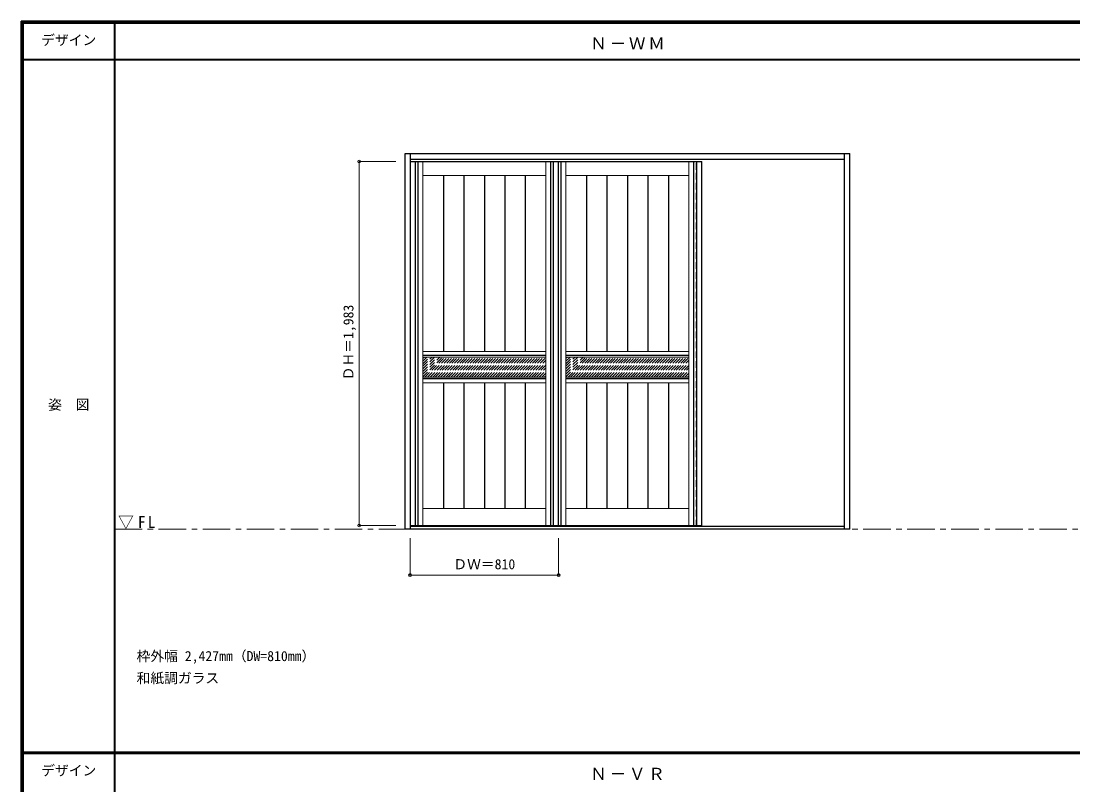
# Model space of a CAD drawing. Units: millimetres, scale not verified. Extents: x -6000 to 5700, y -4307 to 4260.
# Drawn here: x -6000 to -267, y 12 to 4175 of the extents above; entities that cross this region are included whole.
import ezdxf
from ezdxf.enums import TextEntityAlignment as Align

# ---------------------------------------------------------------- set-up
doc = ezdxf.new("R2010")
doc.units = ezdxf.units.MM
doc.header["$LTSCALE"] = 30
doc.header["$PDMODE"] = 32
doc.header["$PDSIZE"] = 15
doc.linetypes.add('CHAIN1', pattern=[8, 5, -1, 1, -1])
doc.linetypes.add('DASHED1', pattern=[1.8, 1.2, -0.6])
for name, color, linetype, lineweight in [('0-1_通り芯', 7, 'CHAIN1', 18), ('0-2_扉', 3, 'Continuous', 25), ('0-3_仕上げ', 4, 'Continuous', 9), ('0-4_枠', 3, 'Continuous', 25), ('0-B_寸法', 4, 'Continuous', 9), ('0-C_ハッチ', 4, 'DASHED1', 9), ('F-1_枠', 6, 'Continuous', 40)]:
    doc.layers.add(name, color=color, linetype=linetype, lineweight=lineweight)
doc.layers.add('0-A_文字', color=7, linetype='Continuous')
doc.layers.add('F-A_文字', color=7, linetype='Continuous')
doc.styles.add('ＭＳ ゴシック', font='')
doc.styles.get('ＭＳ ゴシック').set_extended_font_data('MS Gothic')

msp = doc.modelspace()

# ---------------------------------------------------------------- linework, layer by layer
at = {"layer": '0-1_通り芯'}
msp.add_line((-5490, 1406), (5690, 1406), dxfattribs=at)
at = {"layer": '0-2_扉'}
for p, q in [((-3877, 3409), (-2290, 3409)), ((-3100, 3409), (-3100, 1426))]:
    msp.add_line(p, q, dxfattribs=at)
at = {"layer": '0-2_扉', "color": 4, "linetype": 'DASHED1', "lineweight": 9}
msp.add_line((-3070, 1426), (-3070, 3409), dxfattribs=at)
msp.add_lwpolyline([(-3877, 1426), (-3880, 1426), (-3880, 3409), (-3877, 3409)], dxfattribs=at)
at = {"layer": '0-2_扉'}
msp.add_lwpolyline([(-3877, 1426), (-2290, 1426), (-2290, 3409)], dxfattribs=at)
at = {"layer": '0-3_仕上げ', "color": 3, "lineweight": 25}
for p, q in [((-3852.5, 3409), (-3852.5, 1426)), ((-3837.5, 3409), (-3837.5, 1426)), ((-3112.5, 1426), (-3112.5, 3409)), ((-3072.5, 3409), (-3072.5, 1426)), ((-3057.5, 3409), (-3057.5, 1426)), ((-2332.5, 1426), (-2332.5, 3409)), ((-2317.5, 1426), (-2317.5, 3409)), ((-3698.4, 3333), (-3698.4, 2374)), ((-3586.7, 3333), (-3586.7, 2374)), ((-3475, 3333), (-3475, 2374)), ((-3363.3, 3333), (-3363.3, 2374)), ((-3251.6, 3333), (-3251.6, 2374)), ((-2918.4, 3333), (-2918.4, 2374)), ((-2806.7, 3333), (-2806.7, 2374)), ((-2695, 3333), (-2695, 2374)), ((-2583.3, 3333), (-2583.3, 2374)), ((-2471.6, 3333), (-2471.6, 2374)), ((-3140, 2353), (-3810, 2353)), ((-2360, 2353), (-3030, 2353)), ((-3140, 2225), (-3810, 2225)), ((-3698.4, 2204), (-3698.4, 1518)), ((-3586.7, 2204), (-3586.7, 1518)), ((-3475, 2204), (-3475, 1518)), ((-3363.3, 2204), (-3363.3, 1518)), ((-3251.6, 2204), (-3251.6, 1518)), ((-2360, 2225), (-3030, 2225)), ((-2918.4, 2204), (-2918.4, 1518)), ((-2806.7, 2204), (-2806.7, 1518)), ((-2695, 2204), (-2695, 1518)), ((-2583.3, 2204), (-2583.3, 1518)), ((-2471.6, 2204), (-2471.6, 1518))]:
    msp.add_line(p, q, dxfattribs=at)
at = {"layer": '0-3_仕上げ', "color": 7, "lineweight": 18}
for p, q in [((-3810, 3409), (-3810, 1426)), ((-3140, 1426), (-3140, 3409)), ((-3030, 3409), (-3030, 1426)), ((-2360, 1426), (-2360, 3409)), ((-3140, 3333), (-3810, 3333)), ((-2360, 3333), (-3030, 3333)), ((-3140, 2374), (-3810, 2374)), ((-2360, 2374), (-3030, 2374)), ((-3140, 2344), (-3810, 2344)), ((-2360, 2344), (-3030, 2344)), ((-3140, 2234), (-3810, 2234)), ((-3140, 2204), (-3810, 2204)), ((-2360, 2234), (-3030, 2234)), ((-2360, 2204), (-3030, 2204)), ((-3140, 1518), (-3810, 1518)), ((-2360, 1518), (-3030, 1518))]:
    msp.add_line(p, q, dxfattribs=at)
at = {"layer": '0-3_仕上げ', "linetype": 'DASHED1'}
msp.add_line((-3097.5, 1426), (-3097.5, 3409), dxfattribs=at)
at = {"layer": '0-4_枠'}
for p, q in [((-3907, 1406), (-3907, 3453)), ((-3907, 3453), (-1483, 3453)), ((-3877, 1406), (-3877, 3453)), ((-1513, 1406), (-1513, 3453)), ((-1483, 1406), (-1483, 3453)), ((-3877, 3423), (-1513, 3423)), ((-1483, 1406), (-3907, 1406)), ((-1513, 1421), (-3877, 1421))]:
    msp.add_line(p, q, dxfattribs=at)
at = {"layer": '0-4_枠', "color": 4, "linetype": 'DASHED1', "lineweight": 9}
for p, q in [((-2320, 1421), (-2320, 3423)), ((-2290, 1421), (-2290, 3423))]:
    msp.add_line(p, q, dxfattribs=at)
at = {"layer": '0-B_寸法'}
for p, q in [((-4157, 3409), (-3957, 3409)), ((-4157, 3409), (-4157, 1426)), ((-4157, 1426), (-3957, 1426)), ((-3880, 1156), (-3880, 1356)), ((-3070, 1156), (-3070, 1356)), ((-3070, 1156), (-3880, 1156))]:
    msp.add_line(p, q, dxfattribs=at)
at = {"layer": '0-B_寸法', "color": 7}
for p in [(-4157, 3409), (-4157, 1426), (-3880, 1156), (-3070, 1156)]:
    msp.add_point(p, dxfattribs=at)
at = {"layer": '0-C_ハッチ'}
for p, q in [((-3810, 2236.84), (-3702.84, 2344)), ((-3810, 2250.98), (-3716.99, 2344)), ((-3810, 2265.13), (-3731.13, 2344)), ((-3810, 2279.27), (-3745.27, 2344)), ((-3810, 2293.41), (-3759.41, 2344)), ((-3810, 2307.55), (-3773.55, 2344)), ((-3810, 2321.7), (-3787.7, 2344)), ((-3810, 2335.84), (-3801.84, 2344)), ((-3798.7, 2234), (-3688.7, 2344)), ((-3784.56, 2234), (-3674.56, 2344)), ((-3770.42, 2234), (-3660.42, 2344)), ((-3756.27, 2234), (-3646.27, 2344)), ((-3742.13, 2234), (-3632.13, 2344)), ((-3727.99, 2234), (-3617.99, 2344)), ((-3713.85, 2234), (-3603.85, 2344)), ((-3699.71, 2234), (-3589.71, 2344)), ((-3685.56, 2234), (-3575.56, 2344)), ((-3671.42, 2234), (-3561.42, 2344)), ((-3657.28, 2234), (-3547.28, 2344)), ((-3643.14, 2234), (-3533.14, 2344)), ((-3629, 2234), (-3519, 2344)), ((-3614.85, 2234), (-3504.85, 2344)), ((-3600.71, 2234), (-3490.71, 2344)), ((-3586.57, 2234), (-3476.57, 2344)), ((-3572.43, 2234), (-3462.43, 2344)), ((-3558.28, 2234), (-3448.28, 2344)), ((-3544.14, 2234), (-3434.14, 2344)), ((-3530, 2234), (-3420, 2344)), ((-3515.86, 2234), (-3405.86, 2344)), ((-3501.72, 2234), (-3391.72, 2344)), ((-3487.57, 2234), (-3377.57, 2344)), ((-3473.43, 2234), (-3363.43, 2344)), ((-3459.29, 2234), (-3349.29, 2344)), ((-3445.15, 2234), (-3335.15, 2344)), ((-3431.01, 2234), (-3321.01, 2344)), ((-3416.86, 2234), (-3306.86, 2344)), ((-3402.72, 2234), (-3292.72, 2344)), ((-3388.58, 2234), (-3278.58, 2344)), ((-3374.44, 2234), (-3264.44, 2344)), ((-3360.29, 2234), (-3250.29, 2344)), ((-3346.15, 2234), (-3236.15, 2344)), ((-3332.01, 2234), (-3222.01, 2344)), ((-3317.87, 2234), (-3207.87, 2344)), ((-3303.73, 2234), (-3193.73, 2344)), ((-3289.58, 2234), (-3179.58, 2344)), ((-3275.44, 2234), (-3165.44, 2344)), ((-3261.3, 2234), (-3151.3, 2344)), ((-3247.16, 2234), (-3140, 2341.16)), ((-3233.02, 2234), (-3140, 2327.02)), ((-3218.87, 2234), (-3140, 2312.87)), ((-3204.73, 2234), (-3140, 2298.73)), ((-3030, 2236.84), (-2922.84, 2344)), ((-3030, 2250.98), (-2936.99, 2344)), ((-3030, 2265.13), (-2951.13, 2344)), ((-3030, 2279.27), (-2965.27, 2344)), ((-3030, 2293.41), (-2979.41, 2344)), ((-3030, 2307.55), (-2993.55, 2344)), ((-3030, 2321.7), (-3007.7, 2344)), ((-3030, 2335.84), (-3021.84, 2344)), ((-3018.7, 2234), (-2908.7, 2344)), ((-3004.56, 2234), (-2894.56, 2344)), ((-2990.42, 2234), (-2880.42, 2344)), ((-2976.27, 2234), (-2866.27, 2344)), ((-2962.13, 2234), (-2852.13, 2344)), ((-2947.99, 2234), (-2837.99, 2344)), ((-2933.85, 2234), (-2823.85, 2344)), ((-2919.71, 2234), (-2809.71, 2344)), ((-2905.56, 2234), (-2795.56, 2344)), ((-2891.42, 2234), (-2781.42, 2344)), ((-2877.28, 2234), (-2767.28, 2344)), ((-2863.14, 2234), (-2753.14, 2344)), ((-2849, 2234), (-2739, 2344)), ((-2834.85, 2234), (-2724.85, 2344)), ((-2820.71, 2234), (-2710.71, 2344)), ((-2806.57, 2234), (-2696.57, 2344)), ((-2792.43, 2234), (-2682.43, 2344)), ((-2778.28, 2234), (-2668.28, 2344)), ((-2764.14, 2234), (-2654.14, 2344)), ((-2750, 2234), (-2640, 2344)), ((-2735.86, 2234), (-2625.86, 2344)), ((-2721.72, 2234), (-2611.72, 2344)), ((-2707.57, 2234), (-2597.57, 2344)), ((-2693.43, 2234), (-2583.43, 2344)), ((-2679.29, 2234), (-2569.29, 2344)), ((-2665.15, 2234), (-2555.15, 2344)), ((-2651.01, 2234), (-2541.01, 2344)), ((-2636.86, 2234), (-2526.86, 2344)), ((-2622.72, 2234), (-2512.72, 2344)), ((-2608.58, 2234), (-2498.58, 2344)), ((-2594.44, 2234), (-2484.44, 2344)), ((-2580.29, 2234), (-2470.29, 2344)), ((-2566.15, 2234), (-2456.15, 2344)), ((-2552.01, 2234), (-2442.01, 2344)), ((-2537.87, 2234), (-2427.87, 2344)), ((-2523.73, 2234), (-2413.73, 2344)), ((-2509.58, 2234), (-2399.58, 2344)), ((-2495.44, 2234), (-2385.44, 2344)), ((-2481.3, 2234), (-2371.3, 2344)), ((-2467.16, 2234), (-2360, 2341.16)), ((-2453.02, 2234), (-2360, 2327.02)), ((-2438.87, 2234), (-2360, 2312.87)), ((-2424.73, 2234), (-2360, 2298.73)), ((-3190.59, 2234), (-3140, 2284.59)), ((-3176.45, 2234), (-3140, 2270.45)), ((-3162.3, 2234), (-3140, 2256.3)), ((-3148.16, 2234), (-3140, 2242.16)), ((-2410.59, 2234), (-2360, 2284.59)), ((-2396.45, 2234), (-2360, 2270.45)), ((-2382.3, 2234), (-2360, 2256.3)), ((-2368.16, 2234), (-2360, 2242.16))]:
    msp.add_line(p, q, dxfattribs=at)
at = {"layer": 'F-1_枠'}
for p, q in [((-6000, 4175), (5700, 4175)), ((-6000, 4175), (-6000, -4205)), ((-6000, 4170), (5700, 4170)), ((-6000, 4165), (5700, 4165)), ((-5995, 4175), (-5995, -4205)), ((-5990, 4175), (-5990, -4205)), ((-5490, 4175), (-5490, -3790)), ((-6000, 3965), (5700, 3965)), ((-6000, 190.5), (5700, 190.5)), ((-6000, 187.5), (5700, 187.5)), ((-6000, 184.5), (5700, 184.5))]:
    msp.add_line(p, q, dxfattribs=at)

# ---------------------------------------------------------------- texts
at = {"layer": '0-A_文字', "style": 'ＭＳ ゴシック'}
for s, p in [('枠外幅 2,427mm（DW=810mm）', (-5370, 670.5)), ('和紙調ガラス', (-5370, 550.5))]:
    msp.add_text(s, height=54.99, dxfattribs=at).set_placement(p, align=Align.BOTTOM_LEFT)
at = {"layer": '0-A_文字', "char_height": 65.98, "attachment_point": 7, "style": 'ＭＳ ゴシック'}
for s, insert in [('\\T1.17;Ｎ－ＷＭ', (-2897.5, 4020)), ('\\T1.26;\\W0.95;▽FL', (-5471.25, 1406)), ('\\T1.17;Ｎ－ＶＲ', (-2897.5, 39.5))]:
    msp.add_mtext(s, dxfattribs=dict(at, insert=insert))
at = {"layer": '0-B_寸法', "color": 7, "style": 'ＭＳ ゴシック'}
msp.add_text('ＤＨ＝1,983', height=54.99, rotation=90, dxfattribs=at).set_placement((-4172, 2217.25), align=Align.BOTTOM_LEFT)
msp.add_text('ＤＷ＝810', height=54.99, dxfattribs=at).set_placement((-3643.75, 1171), align=Align.BOTTOM_LEFT)
at = {"layer": 'F-A_文字', "style": 'ＭＳ ゴシック'}
for s, p in [('デザイン', (-5890, 4027.5)), ('姿\u3000図', (-5852.5, 2040.25)), ('デザイン', (-5890, 47))]:
    msp.add_text(s, height=54.99, dxfattribs=at).set_placement(p, align=Align.BOTTOM_LEFT)

doc.saveas('drawing.dxf')
